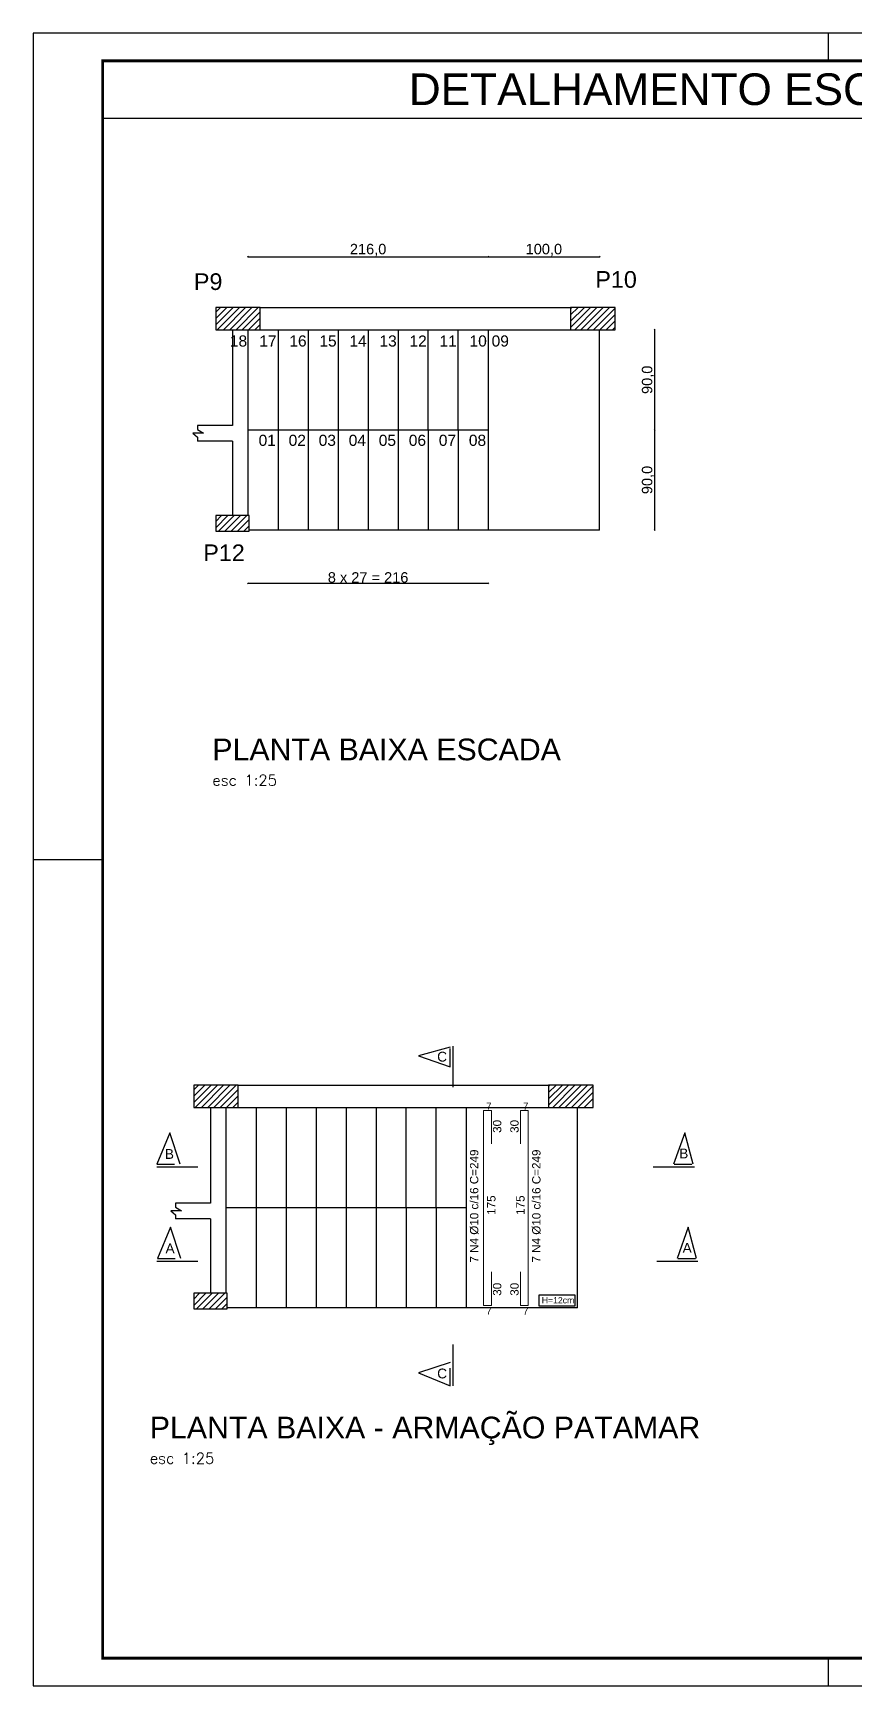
# Model space of a CAD drawing. Header units: millimetres. Extents: x 347 to 1066, y -69 to -9.
# Drawn here: x 439.4 to 469, y -68.8 to -9.4 of the extents above; entities that cross this region are included whole.
import ezdxf

# ---------------------------------------------------------------- set-up
doc = ezdxf.new("R2010")
doc.units = ezdxf.units.MM
doc.linetypes.add('HIDDEN', pattern=[9.525, 6.35, -3.175])
for name, color, linetype in [('01 - Detalhe', 1, 'Continuous'), ('ARQ-FOLHA', 7, 'Continuous'), ('ARQ-TEXTO4', 1, 'Continuous'), ('COTA CYPE', 31, 'Continuous'), ('LINHAS GERAIS.', 7, 'Continuous')]:
    doc.layers.add(name, color=color, linetype=linetype)
doc.layers.add('ARM_LONGITUDINAL_Ø10', color=33, linetype='Continuous', lineweight=9)
doc.styles.add('ROMANS', font='romans.shx')
doc.styles.get("Standard").update_dxf_attribs({"font": 'arial.ttf'})
doc.dimstyles.new('Copy of 1-50', dxfattribs={"dimscale": 0.05, "dimtxt": 7.5, "dimasz": 0.8, "dimexe": 0.1, "dimexo": 0.2, "dimgap": 0.3, "dimtad": 1, "dimdec": 1, "dimlfac": 25, "dimzin": 1, "dimtxsty": 'Standard', "dimblk": 'OBLIQUE', "dimcen": 10, "dimdle": 0.1, "dimclrd": 7, "dimclre": 8, "dimclrt": 256, "dimadec": 0, "dimazin": 2, "dimtfac": 1, "dimtdec": 1, "dimtmove": 2, "dimatfit": 0, "dimldrblk": 'OBLIQUE', "dimfxl": 0, "dimlwd": -1, "dimlwe": -1, "dimarcsym": 0})

# ---------------------------------------------------------------- blocks, each defined once
blk = doc.blocks.new('FOLHA A1')
at = {"layer": 'ARQ-FOLHA'}
for p, q in [((841, 0), (0, 0)), ((0, 0), (0, -594)), ((286, -10), (286, 0)), ((0, -297), (25, -297)), ((286, -594), (286, -584)), ((0, -594), (841, -594))]:
    blk.add_line(p, q, dxfattribs=at)
at = {"layer": 'ARQ-FOLHA', "const_width": 1}
blk.add_lwpolyline([(25, -10), (25, -584), (831, -584), (831, -10), (25, -10)], dxfattribs=at)
blk = doc.blocks.new('_OBLIQUE')
at = {"color": 0, "linetype": 'ByBlock'}
blk.add_line((-0.5, -0.5), (0.5, 0.5), dxfattribs=at)
blk = doc.blocks.new('*D372')
at = {"layer": 'COTA CYPE', "color": 7}
blk.add_line((447.166, -29.165), (455.816, -29.165), dxfattribs=at)
at = {"layer": 'COTA CYPE', "color": 8}
for p, q in [((447.171, -29.161), (447.171, -29.17)), ((455.811, -29.161), (455.811, -29.17))]:
    blk.add_line(p, q, dxfattribs=at)
at = {"layer": 'Defpoints', "color": 0}
for p in [(447.171, -25.899), (455.811, -25.899), (455.811, -29.165)]:
    blk.add_point(p, dxfattribs=at)
at = {"layer": 'COTA CYPE', "color": 7, "xscale": 0.04000000000000001, "yscale": 0.04000000000000001, "zscale": 0.04000000000000001, "rotation": 180}
blk.add_blockref('_OBLIQUE', (447.171, -29.165), dxfattribs=at)
at = {"layer": 'COTA CYPE', "color": 7, "xscale": 0.04000000000000001, "yscale": 0.04000000000000001, "zscale": 0.04000000000000001}
blk.add_blockref('_OBLIQUE', (455.811, -29.165), dxfattribs=at)
at = {"layer": 'COTA CYPE', "insert": (451.491, -28.958), "char_height": 0.375, "attachment_point": 5}
blk.add_mtext('8 x 27 = 216', dxfattribs=at)
blk = doc.blocks.new('*D373')
at = {"layer": 'COTA CYPE', "color": 8}
for p, q in [((461.794, -23.654), (461.803, -23.654)), ((461.794, -27.254), (461.803, -27.254))]:
    blk.add_line(p, q, dxfattribs=at)
at = {"layer": 'COTA CYPE', "color": 7}
blk.add_line((461.798, -27.259), (461.798, -23.649), dxfattribs=at)
at = {"layer": 'Defpoints', "color": 0}
for p in [(455.811, -23.654), (461.798, -23.654), (455.811, -27.254)]:
    blk.add_point(p, dxfattribs=at)
at = {"layer": 'COTA CYPE', "color": 7, "xscale": 0.04000000000000001, "yscale": 0.04000000000000001, "zscale": 0.04000000000000001}
for p, rotation in [((461.798, -23.654), 90), ((461.798, -27.254), 270)]:
    blk.add_blockref('_OBLIQUE', p, dxfattribs=dict(at, rotation=rotation))
at = {"layer": 'COTA CYPE', "insert": (461.557, -25.454), "char_height": 0.375, "attachment_point": 5, "rotation": 90}
blk.add_mtext('90,0', dxfattribs=at)
blk = doc.blocks.new('*D374')
at = {"layer": 'COTA CYPE', "color": 8}
for p, q in [((461.794, -20.054), (461.803, -20.054)), ((461.794, -23.654), (461.803, -23.654))]:
    blk.add_line(p, q, dxfattribs=at)
at = {"layer": 'COTA CYPE', "color": 7}
blk.add_line((461.798, -23.659), (461.798, -20.049), dxfattribs=at)
at = {"layer": 'Defpoints', "color": 0}
for p in [(459.825, -20.054), (461.798, -20.054), (455.811, -23.654)]:
    blk.add_point(p, dxfattribs=at)
at = {"layer": 'COTA CYPE', "color": 7, "xscale": 0.04000000000000001, "yscale": 0.04000000000000001, "zscale": 0.04000000000000001}
for p, rotation in [((461.798, -20.054), 90), ((461.798, -23.654), 270)]:
    blk.add_blockref('_OBLIQUE', p, dxfattribs=dict(at, rotation=rotation))
at = {"layer": 'COTA CYPE', "insert": (461.557, -21.854), "char_height": 0.375, "attachment_point": 5, "rotation": 90}
blk.add_mtext('90,0', dxfattribs=at)
blk = doc.blocks.new('*D375')
at = {"layer": 'COTA CYPE', "color": 7}
blk.add_line((447.166, -17.43), (455.816, -17.43), dxfattribs=at)
at = {"layer": 'COTA CYPE', "color": 8}
for p, q in [((447.171, -17.434), (447.171, -17.425)), ((455.811, -17.434), (455.811, -17.425))]:
    blk.add_line(p, q, dxfattribs=at)
at = {"layer": 'Defpoints', "color": 0}
for p in [(455.811, -17.43), (447.171, -21.854), (455.811, -21.854)]:
    blk.add_point(p, dxfattribs=at)
at = {"layer": 'COTA CYPE', "color": 7, "xscale": 0.04000000000000001, "yscale": 0.04000000000000001, "zscale": 0.04000000000000001, "rotation": 180}
blk.add_blockref('_OBLIQUE', (447.171, -17.43), dxfattribs=at)
at = {"layer": 'COTA CYPE', "color": 7, "xscale": 0.04000000000000001, "yscale": 0.04000000000000001, "zscale": 0.04000000000000001}
blk.add_blockref('_OBLIQUE', (455.811, -17.43), dxfattribs=at)
at = {"layer": 'COTA CYPE', "insert": (451.491, -17.19), "char_height": 0.375, "attachment_point": 5}
blk.add_mtext('216,0', dxfattribs=at)
blk = doc.blocks.new('*D376')
at = {"layer": 'COTA CYPE', "color": 7}
blk.add_line((455.806, -17.43), (459.816, -17.43), dxfattribs=at)
at = {"layer": 'COTA CYPE', "color": 8}
for p, q in [((455.811, -17.434), (455.811, -17.425)), ((459.811, -17.434), (459.811, -17.425))]:
    blk.add_line(p, q, dxfattribs=at)
at = {"layer": 'Defpoints', "color": 0}
for p in [(459.811, -17.43), (459.811, -20.054), (455.811, -21.854)]:
    blk.add_point(p, dxfattribs=at)
at = {"layer": 'COTA CYPE', "color": 7, "xscale": 0.04000000000000001, "yscale": 0.04000000000000001, "zscale": 0.04000000000000001, "rotation": 180}
blk.add_blockref('_OBLIQUE', (455.811, -17.43), dxfattribs=at)
at = {"layer": 'COTA CYPE', "color": 7, "xscale": 0.04000000000000001, "yscale": 0.04000000000000001, "zscale": 0.04000000000000001}
blk.add_blockref('_OBLIQUE', (459.811, -17.43), dxfattribs=at)
at = {"layer": 'COTA CYPE', "insert": (457.811, -17.19), "char_height": 0.375, "attachment_point": 5}
blk.add_mtext('100,0', dxfattribs=at)

msp = doc.modelspace()

# ---------------------------------------------------------------- linework, layer by layer
for p, q in [((441.9423, -12.4511), (499.816, -12.4511)), ((447.6115, -19.2543), (458.8115, -19.2543)), ((446.6115, -20.0543), (446.6115, -23.4943)), ((447.1715, -20.0543), (447.1715, -26.7343)), ((447.6115, -20.0543), (458.8115, -20.0543)), ((448.2515, -20.0543), (448.2515, -27.2543)), ((449.3315, -20.0543), (449.3315, -27.2543)), ((450.4115, -20.0543), (450.4115, -27.2543)), ((451.4915, -20.0543), (451.4915, -27.2543)), ((452.5715, -20.0543), (452.5715, -27.2543)), ((453.6515, -23.6543), (453.6515, -20.0543)), ((454.7315, -23.6543), (454.7315, -20.0543)), ((455.8115, -20.0543), (455.8115, -27.2543)), ((459.8115, -27.2543), (459.8115, -20.0543)), ((446.6115, -23.4943), (445.3536, -23.4943)), ((447.1715, -23.6543), (455.8115, -23.6543)), ((453.6515, -23.6543), (453.6515, -27.2543)), ((454.7315, -23.6543), (454.7315, -27.2543)), ((446.6115, -24.0543), (445.3536, -24.0543)), ((446.6115, -24.0543), (446.6115, -26.7343)), ((459.8115, -27.2543), (447.2115, -27.2543)), ((446.8202, -47.2014), (458.0202, -47.2014)), ((445.8202, -48.0014), (445.8202, -51.4414)), ((446.3802, -48.0014), (446.3802, -54.6814)), ((446.8202, -48.0014), (458.0202, -48.0014)), ((447.4602, -48.0014), (447.4602, -55.2014)), ((448.5402, -48.0014), (448.5402, -55.2014)), ((449.6202, -48.0014), (449.6202, -55.2014)), ((450.7002, -48.0014), (450.7002, -55.2014)), ((451.7802, -48.0014), (451.7802, -55.2014)), ((452.8602, -51.6014), (452.8602, -48.0014)), ((453.9402, -51.6014), (453.9402, -48.0014)), ((455.0202, -48.0014), (455.0202, -55.2014)), ((459.0202, -55.2014), (459.0202, -48.0014)), ((445.8202, -51.4414), (444.5623, -51.4414)), ((446.3802, -51.6014), (455.0202, -51.6014)), ((452.8602, -51.6014), (452.8602, -55.2014)), ((453.9402, -51.6014), (453.9402, -55.2014)), ((445.8202, -52.0014), (444.5623, -52.0014)), ((445.8202, -52.0014), (445.8202, -54.6814)), ((459.0202, -55.2014), (446.4202, -55.2014))]:
    msp.add_line(p, q)
at = {"linetype": 'Continuous'}
for p, q in [((446.0115, -19.4259), (446.183, -19.2543)), ((446.0115, -19.6522), (446.4093, -19.2543)), ((446.0115, -19.8784), (446.6355, -19.2543)), ((446.0618, -20.0543), (446.8618, -19.2543)), ((446.2881, -20.0543), (447.0881, -19.2543)), ((446.5144, -20.0543), (447.3144, -19.2543)), ((446.7406, -20.0543), (447.5406, -19.2543)), ((446.9669, -20.0543), (447.6115, -19.4098)), ((458.7715, -19.2972), (458.8143, -19.2543)), ((458.7715, -19.5235), (459.0406, -19.2543)), ((458.7715, -19.7498), (459.2669, -19.2543)), ((458.7715, -19.9761), (459.4932, -19.2543)), ((458.9194, -20.0543), (459.7194, -19.2543)), ((459.1457, -20.0543), (459.9457, -19.2543)), ((459.372, -20.0543), (460.172, -19.2543)), ((459.5983, -20.0543), (460.3715, -19.2812)), ((459.8245, -20.0543), (460.3715, -19.5074)), ((447.1932, -20.0543), (447.6115, -19.6361)), ((447.4195, -20.0543), (447.6115, -19.8623)), ((460.0508, -20.0543), (460.3715, -19.7337)), ((460.2771, -20.0543), (460.3715, -19.96)), ((446.0115, -26.9447), (446.2218, -26.7343)), ((446.0115, -27.171), (446.4481, -26.7343)), ((446.1144, -27.2943), (446.6744, -26.7343)), ((446.3406, -27.2943), (446.9006, -26.7343)), ((446.5669, -27.2943), (447.1269, -26.7343)), ((446.7932, -27.2943), (447.2115, -26.8761)), ((447.0195, -27.2943), (447.2115, -27.1023)), ((445.2202, -47.3729), (445.3918, -47.2014)), ((445.2202, -47.5992), (445.618, -47.2014)), ((445.2202, -47.8254), (445.8443, -47.2014)), ((445.2706, -48.0014), (446.0706, -47.2014)), ((445.4968, -48.0014), (446.2968, -47.2014)), ((445.7231, -48.0014), (446.5231, -47.2014)), ((445.9494, -48.0014), (446.7494, -47.2014)), ((446.1757, -48.0014), (446.8202, -47.3568)), ((457.9802, -47.2443), (458.0231, -47.2014)), ((457.9802, -47.4705), (458.2494, -47.2014)), ((457.9802, -47.6968), (458.4757, -47.2014)), ((457.9802, -47.9231), (458.7019, -47.2014)), ((458.1282, -48.0014), (458.9282, -47.2014)), ((458.3545, -48.0014), (459.1545, -47.2014)), ((458.5807, -48.0014), (459.3807, -47.2014)), ((458.807, -48.0014), (459.5802, -47.2282)), ((459.0333, -48.0014), (459.5802, -47.4544)), ((446.4019, -48.0014), (446.8202, -47.5831)), ((446.6282, -48.0014), (446.8202, -47.8094)), ((459.2596, -48.0014), (459.5802, -47.6807)), ((445.2202, -54.8917), (445.4306, -54.6814)), ((445.2202, -55.118), (445.6568, -54.6814)), ((445.3231, -55.2414), (445.8831, -54.6814)), ((445.5494, -55.2414), (446.1094, -54.6814)), ((445.7757, -55.2414), (446.3357, -54.6814)), ((446.0019, -55.2414), (446.4202, -54.8231)), ((446.2282, -55.2414), (446.4202, -55.0494))]:
    msp.add_line(p, q, dxfattribs=at)
for points in [[(446.0115, -20.0543), (447.6115, -20.0543), (447.6115, -19.2543), (446.0115, -19.2543), (446.0115, -20.0543)], [(458.7715, -20.0543), (460.3715, -20.0543), (460.3715, -19.2543), (458.7715, -19.2543), (458.7715, -20.0543)], [(446.0115, -27.2943), (447.2115, -27.2943), (447.2115, -26.7343), (446.0115, -26.7343), (446.0115, -27.2943)], [(445.2202, -48.0014), (446.8202, -48.0014), (446.8202, -47.2014), (445.2202, -47.2014), (445.2202, -48.0014)], [(457.9802, -48.0014), (459.5802, -48.0014), (459.5802, -47.2014), (457.9802, -47.2014), (457.9802, -48.0014)], [(445.2202, -55.2414), (446.4202, -55.2414), (446.4202, -54.6814), (445.2202, -54.6814), (445.2202, -55.2414)]]:
    msp.add_lwpolyline(points, close=True)
for points in [[(445.3536, -23.4943), (445.3536, -23.6348), (445.5733, -23.7743), (445.185, -23.7743), (445.3536, -23.9102), (445.3536, -24.0543)], [(444.5623, -51.4414), (444.5623, -51.5819), (444.7821, -51.7214), (444.3938, -51.7214), (444.5623, -51.8572), (444.5623, -52.0014)]]:
    msp.add_lwpolyline(points)
at = {"layer": 'ARM_LONGITUDINAL_Ø10'}
for p, q in [((455.9254, -48.1163), (455.9254, -49.3163)), ((456.9704, -48.1163), (456.9704, -49.3163)), ((455.9254, -55.1163), (455.9254, -53.9163)), ((456.9704, -55.1163), (456.9704, -53.9163))]:
    msp.add_line(p, q, dxfattribs=at)
for points in [[(455.9254, -55.1163), (455.6454, -55.1163), (455.6454, -48.1163), (455.9254, -48.1163)], [(456.9704, -55.1163), (457.2504, -55.1163), (457.2504, -48.1163), (456.9704, -48.1163)]]:
    msp.add_lwpolyline(points, dxfattribs=at)
at = {"layer": 'COTA CYPE'}
msp.add_lwpolyline([(457.6364, -54.7413), (458.9257, -54.7413), (458.9257, -55.1493), (457.6364, -55.1493)], close=True, dxfattribs=at)
at = {"layer": 'LINHAS GERAIS.'}
for p, q in [((454.4383, -45.8424), (453.3087, -46.1457)), ((453.3087, -46.1457), (454.4383, -46.5488)), ((454.5433, -45.7972), (454.5433, -47.2795)), ((444.3618, -48.9122), (443.893, -50.0418)), ((444.727, -50.0418), (444.3618, -48.9122)), ((462.8773, -48.9122), (462.4742, -50.0418)), ((463.1806, -50.0418), (462.8773, -48.9122)), ((445.3731, -50.1468), (443.8909, -50.1468)), ((463.2258, -50.1468), (461.7435, -50.1468)), ((444.3867, -52.3052), (443.9179, -53.4348)), ((444.7519, -53.4348), (444.3867, -52.3052)), ((463.0017, -52.3052), (462.5985, -53.4348)), ((463.305, -53.4348), (463.0017, -52.3052)), ((445.3731, -53.5398), (443.8909, -53.5398)), ((463.3502, -53.5398), (461.8679, -53.5398)), ((454.5433, -56.5232), (454.5433, -58.0055)), ((454.4383, -57.1694), (453.3087, -57.5345)), ((453.3087, -57.5345), (454.4383, -58.0033))]:
    msp.add_line(p, q, dxfattribs=at)
at = {"layer": 'LINHAS GERAIS.', "linetype": 'HIDDEN', "ltscale": 0.1}
for p, q in [((454.4383, -46.5228), (454.4383, -45.8424)), ((443.893, -50.0418), (444.727, -50.0418)), ((462.5002, -50.0418), (463.1806, -50.0418)), ((443.9179, -53.4348), (444.7519, -53.4348)), ((462.6245, -53.4348), (463.305, -53.4348)), ((454.4383, -58.0033), (454.4383, -57.1694))]:
    msp.add_line(p, q, dxfattribs=at)

# ---------------------------------------------------------------- block references
at = {"layer": 'ARQ-FOLHA', "xscale": 0.1, "yscale": 0.1, "zscale": 0.1}
msp.add_blockref('FOLHA A1', (439.4423, -9.3924), dxfattribs=at)

# ---------------------------------------------------------------- texts
for s, width, gutter_width, heights, insert, char_height, attachment_point in [('DETALHAMENTO ESCADA RETA AUTOPORTANTE', 38.414116, 40.5903, [6.3938], (452.9551, -10.8424), 1.136529, 1), ('{\\H2x;\\C2;P9}', 6.358582, 50, [0], (445.227, -18.6347), 0.3, 7), ('{\\H2x;\\C2;P10}', 6.358582, 50, [0], (459.663, -18.5551), 0.3, 7), ('\\pt3.6;{\\H2x;\\C2;P12}', 6.358582, 50, [0], (445.5641, -28.3704), 0.3, 7)]:
    msp.add_mtext_dynamic_manual_height_columns(s, width=width, gutter_width=gutter_width, heights=heights, dxfattribs=dict(insert=insert, char_height=char_height, attachment_point=attachment_point))
at = {"layer": '01 - Detalhe'}
for s, width, gutter_width, insert, char_height, attachment_point in [('{\\C2;18}', 0.924907, 50, (446.5201, -20.4612), 0.4, 4), ('{\\C2;17}', 0.924907, 50, (447.5783, -20.4612), 0.4, 4), ('{\\C2;16}', 0.924907, 50, (448.6583, -20.4612), 0.4, 4), ('{\\C2;15}', 0.924907, 50, (449.7383, -20.4612), 0.4, 4), ('{\\C2;14}', 0.924907, 50, (450.8183, -20.4612), 0.4, 4), ('{\\C2;13}', 0.924907, 50, (451.8983, -20.4612), 0.4, 4), ('{\\C2;12}', 0.924907, 50, (452.9783, -20.4612), 0.4, 4), ('{\\C2;11}', 0.924907, 50, (454.0583, -20.4612), 0.4, 4), ('{\\C2;10}', 0.924907, 50, (455.1383, -20.4612), 0.4, 4), ('{\\C2;09}', 0.924907, 50, (455.9325, -20.4612), 0.4, 4), ('{\\C2;01}', 0.924907, 50, (447.5533, -24.0308), 0.4, 4), ('{\\C2;02}', 0.924907, 50, (448.6333, -24.0308), 0.4, 4), ('{\\C2;03}', 0.924907, 50, (449.7133, -24.0308), 0.4, 4), ('{\\C2;04}', 0.924907, 50, (450.7933, -24.0308), 0.4, 4), ('{\\C2;05}', 0.924907, 50, (451.8733, -24.0308), 0.4, 4), ('{\\C2;06}', 0.924907, 50, (452.9533, -24.0308), 0.4, 4), ('{\\C2;07}', 0.924907, 50, (454.0333, -24.0308), 0.4, 4), ('{\\C2;08}', 0.924907, 50, (455.1133, -24.0308), 0.4, 4), ('{\\C2;7}', 2.249494, 30.9192, (455.7372, -48.0781), 0.24735, 7), ('{\\C2;7}', 2.249494, 30.9192, (457.0622, -48.0781), 0.24735, 7), ('{\\C2;7}', 2.249494, 30.9192, (455.7372, -55.4465), 0.24735, 7), ('{\\C2;7}', 2.249494, 30.9192, (457.0622, -55.4465), 0.24735, 7), ('{\\C2;H=12cm}', 2.029002, 27.8885, (457.7362, -55.0461), 0.223108, 7)]:
    msp.add_mtext_dynamic_manual_height_columns(s, width=width, gutter_width=gutter_width, heights=[0], dxfattribs=dict(at, insert=insert, char_height=char_height, attachment_point=attachment_point))
at = {"layer": '01 - Detalhe', "char_height": 0.3, "rotation": 90}
for s, width, gutter_width, heights, insert, attachment_point in [('{\\C2;30}', 2.728275, 37.5, [0], (456.2849, -48.9163), 7), ('{\\C2;30}', 2.728275, 37.5, [0], (456.9082, -48.9163), 7), ('{\\C2;7 N4 %%C10 c/16 C=249}', 5.717254, 1.5, [0.5518], (455.1546, -51.5475), 2), ('{\\C2;7 N4 %%C10 c/16 C=249}', 8.980762, 1.5, [0.0667], (457.39, -51.5475), 2), ('{\\C2;175}', 2.728275, 37.5, [0], (456.0754, -51.8635), 7), ('{\\C2;175}', 2.728275, 37.5, [0], (457.1212, -51.8635), 7), ('{\\C2;30}', 2.728275, 37.5, [0], (456.2849, -54.7702), 7), ('{\\C2;30}', 2.728275, 37.5, [0], (456.9082, -54.7702), 7)]:
    msp.add_mtext_dynamic_manual_height_columns(s, width=width, gutter_width=gutter_width, heights=heights, dxfattribs=dict(at, insert=insert, attachment_point=attachment_point))
at = {"layer": 'ARQ-TEXTO4', "color": 31, "char_height": 0.39, "width": 29.650864, "attachment_point": 1, "style": 'ROMANS'}
for s, insert in [('{\\fArial|b0|i0|c0|p34;\\H2x;\\C4;PLANTA BAIXA ESCADA\\P\\Fromans|c0;\\H0.50002x;\\C2;esc 1:25}', (445.8895, -34.7478)), ('{\\fArial|b0|i0|c0|p34;\\H2x;\\C4;PLANTA BAIXA - ARMAÇÃO PATAMAR\\P\\Fromans|c0;\\H0.50002x;\\C2;esc 1:25}', (443.6394, -59.1152))]:
    msp.add_mtext(s, dxfattribs=dict(at, insert=insert))
at = {"layer": 'COTA CYPE'}
for s, p in [('C', (453.9735, -46.3547)), ('B', (444.1806, -49.8519)), ('B', (462.6761, -49.833)), ('A', (444.2055, -53.2449)), ('A', (462.8004, -53.226)), ('C', (453.9735, -57.7403))]:
    msp.add_text(s, height=0.353, rotation=0.027666, dxfattribs=at).set_placement(p)

# ---------------------------------------------------------------- dimensions: what is measured, and where the dimension line sits
for base, p1, p2, picture, middle in [((455.8115, -17.4301), (447.1715, -21.8543), (455.8115, -21.8543), '*D375', (451.4915, -17.1898)), ((459.8115, -17.4301), (455.8115, -21.8543), (459.8115, -20.0543), '*D376', (457.8115, -17.1898))]:
    dim = msp.add_linear_dim(base=base, p1=p1, p2=p2, dimstyle='Copy of 1-50', override={"dimfxl": 0.08, "dimfxlon": 1, "dimtfillclr": 1, "dimarcsym": 2}, dxfattribs=at)
    dim.commit()
    dim.dimension.update_dxf_attribs({"geometry": picture, "text_midpoint": middle})
for base, p1, p2, picture, middle in [((461.7977, -20.0543), (455.8115, -23.6543), (459.8245, -20.0543), '*D374', (461.5573, -21.8543)), ((461.7977, -23.6543), (455.8115, -27.2543), (455.8115, -23.6543), '*D373', (461.5573, -25.4543))]:
    dim = msp.add_linear_dim(base=base, p1=p1, p2=p2, angle=90, dimstyle='Copy of 1-50', override={"dimfxl": 0.08, "dimfxlon": 1, "dimtfillclr": 1, "dimarcsym": 2}, dxfattribs=at)
    dim.commit()
    dim.dimension.update_dxf_attribs({"geometry": picture, "text_midpoint": middle})
dim = msp.add_linear_dim(base=(455.8115, -29.1646), p1=(447.1715, -25.8987), p2=(455.8115, -25.8987), text='8 x 27 = 216', dimstyle='Copy of 1-50', override={"dimfxl": 0.08, "dimfxlon": 1, "dimtfillclr": 1, "dimarcsym": 2}, dxfattribs=at)
dim.commit()
dim.dimension.update_dxf_attribs({"geometry": '*D372', "text_midpoint": (451.4915, -28.9581)})

doc.saveas('drawing.dxf')
